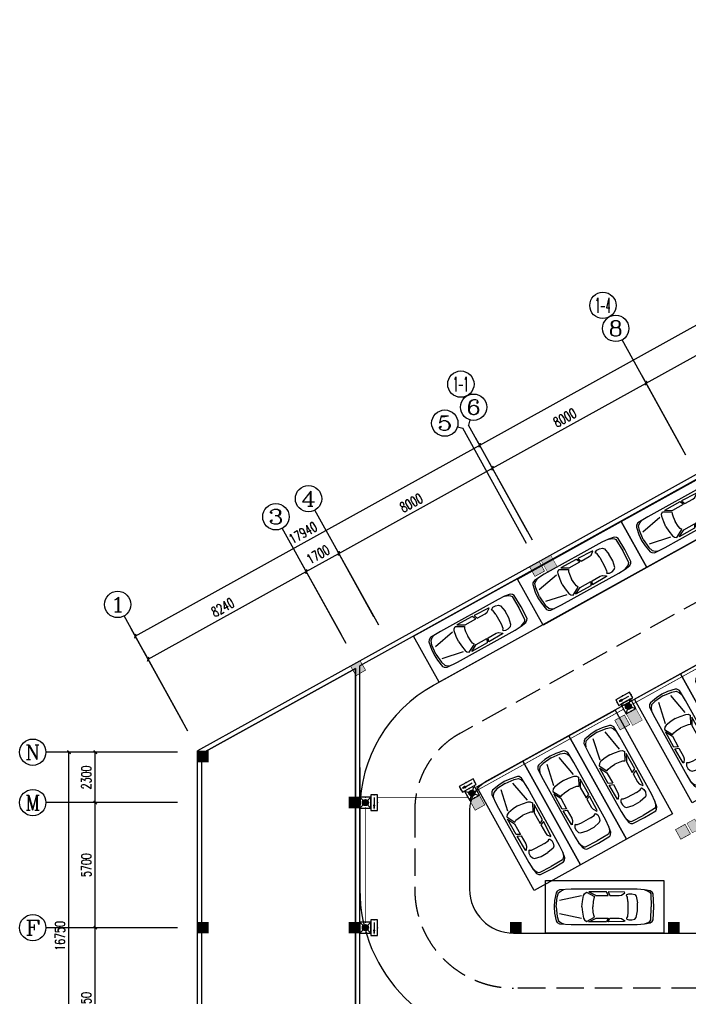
# Model space of a CAD drawing. Extents: x -6243262 to 3079315, y -2914302 to 172723.
# Drawn here: x -2512779 to -2482268, y -992427 to -947853 of the extents above; entities that cross this region are included whole.
import ezdxf
from ezdxf.enums import TextEntityAlignment as Align

# ---------------------------------------------------------------- set-up
doc = ezdxf.new("R2010")
doc.units = 0
doc.header["$LTSCALE"] = 1000
doc.linetypes.add('DASH', pattern=[0.35, 0.25, -0.1])
for name, color, linetype in [('0-柱2', 6, 'Continuous'), ('0-柱网', 2, 'Continuous'), ('0-道路', 4, 'Continuous'), ('AXIS', 3, 'Continuous'), ('AXIS_TEXT', 7, 'Continuous'), ('EQUIP-应急', 3, 'Continuous'), ('lh', 114, 'Continuous'), ('WALL', 9, 'Continuous'), ('WIRE-应急', 1, 'DASH')]:
    doc.layers.add(name, color=color, linetype=linetype)
doc.layers.add('车位', color=252, linetype='Continuous', lineweight=5)
doc.styles.add('_TCH_AXIS', font='COMPLEX', dxfattribs={"bigfont": 'GBCBIG'})
doc.styles.add('_TCH_DIM_T3', font='SIMPLEX', dxfattribs={"width": 0.705882, "bigfont": 'GBCBIG'})
doc.styles.add('_TEL_DIM', font='SIMPLEX', dxfattribs={"width": 0.8, "height": 3.5, "bigfont": 'HZTXT'})
doc.styles.add('COMPLEX', font='COMPLEX')
doc.dimstyles.new('_TCH_ARCH&&150', dxfattribs={"dimtxt": 446.25, "dimasz": 150, "dimexe": 375, "dimexo": 450, "dimgap": 189.375, "dimtad": 1, "dimdec": 0, "dimzin": 0, "dimdsep": 46, "dimtxsty": '_TCH_DIM_T3', "dimblk": 'ARCHTICK', "dimcen": 0.09, "dimclrt": 7, "dimazin": 2, "dimtfac": 1, "dimtdec": 0, "dimtix": 1, "dimtmove": 2, "dimatfit": 3, "dimfxl": 0, "dimtolj": 1, "dimtzin": 0, "dimarcsym": 0})

# ---------------------------------------------------------------- blocks, each defined once
blk = doc.blocks.new('chewei')
at = {"layer": '车位', "color": 0}
for p, q in [((49023, 154737), (49090, 154915)), ((49090, 154915), (49134, 154982)), ((49134, 154982), (49201, 155026)), ((49201, 155026), (49801, 155049)), ((50401, 155026), (49801, 155049)), ((50467, 154982), (50401, 155026)), ((50512, 154915), (50467, 154982)), ((50578, 154737), (50512, 154915)), ((49201, 154160), (49245, 154293)), ((49245, 154293), (49312, 154360)), ((49312, 154360), (49623, 154426)), ((49623, 154426), (49978, 154426)), ((50290, 154360), (49978, 154426)), ((50356, 154293), (50290, 154360)), ((50401, 154160), (50356, 154293)), ((49134, 153826), (49112, 153093)), ((49156, 153849), (49134, 153826)), ((49267, 153693), (49156, 153849)), ((49201, 154026), (49201, 154160)), ((49245, 153938), (49201, 154026)), ((49267, 153915), (49245, 153938)), ((49290, 153915), (49267, 153915)), ((49312, 153938), (49290, 153915)), ((49356, 153960), (49312, 153938)), ((49556, 153982), (49356, 153960)), ((50045, 153982), (49556, 153982)), ((50045, 153982), (50245, 153960)), ((50245, 153960), (50290, 153938)), ((50290, 153938), (50312, 153915)), ((50312, 153915), (50334, 153915)), ((50334, 153915), (50356, 153938)), ((50334, 153693), (50445, 153849)), ((50356, 153938), (50401, 154026)), ((50401, 154026), (50401, 154160)), ((50445, 153849), (50467, 153826)), ((50467, 153826), (50490, 153093)), ((49290, 153582), (49267, 153693)), ((49290, 153160), (49290, 153582)), ((50312, 153582), (50334, 153693)), ((50312, 153160), (50312, 153582)), ((49112, 153093), (49290, 153160)), ((49290, 153093), (49112, 153004)), ((49112, 153004), (49112, 152204)), ((49290, 152538), (49290, 153093)), ((50490, 153093), (50312, 153160)), ((50312, 153093), (50490, 153004)), ((50312, 152538), (50312, 153093)), ((50490, 153004), (50490, 152204)), ((49112, 152204), (49290, 152538)), ((49134, 152093), (49334, 152471)), ((49334, 152471), (49423, 152427)), ((50267, 152471), (50178, 152427)), ((50467, 152093), (50267, 152471)), ((50490, 152204), (50312, 152538)), ((49201, 152004), (49134, 152093)), ((49290, 151960), (49201, 152004)), ((49423, 152427), (49556, 152404)), ((49556, 152404), (49801, 152382)), ((50045, 152404), (49801, 152382)), ((50178, 152427), (50045, 152404)), ((50312, 151960), (50401, 152004)), ((50401, 152004), (50467, 152093)), ((49556, 151916), (49290, 151960)), ((49490, 150871), (49290, 151871)), ((49801, 151893), (49556, 151916)), ((49801, 151893), (50045, 151916)), ((50045, 151916), (50312, 151960)), ((50112, 150871), (50312, 151871)), ((49067, 150938), (49023, 151049)), ((49156, 150827), (49067, 150938)), ((49356, 150760), (49156, 150827)), ((49801, 150716), (49356, 150760)), ((49801, 150716), (50245, 150760)), ((50245, 150760), (50445, 150827)), ((50445, 150827), (50534, 150938)), ((50534, 150938), (50578, 151049))]:
    blk.add_line(p, q, dxfattribs=at)
for points in [[(48601, 150227), (51001, 150227), (51001, 155627), (48601, 155627)], [(50578, 154737), (50601, 154404), (50601, 151404), (50578, 150871), (50512, 150760), (50445, 150716), (50090, 150649), (49801, 150627), (49512, 150649), (49156, 150716), (49090, 150760), (49023, 150871), (49001, 151404), (49001, 154404), (49023, 154737), (49067, 155004), (49134, 155093), (49201, 155137), (49801, 155160), (50401, 155137), (50467, 155093), (50534, 155004)]]:
    blk.add_lwpolyline(points, close=True, dxfattribs=at)
blk = doc.blocks.new('0-柱2')
at = {"layer": '0-柱2'}
h = blk.add_hatch(color=0, dxfattribs=at)
h.dxf.hatch_style = 1
h.paths.add_polyline_path([(15131, 34999), (15568, 35241), (15811, 34804), (15373, 34562)])
h = blk.add_hatch(color=0, dxfattribs=at)
h.dxf.hatch_style = 1
h.paths.add_polyline_path([(6975, 30467), (7405, 30722), (7660, 30292), (7231, 30037)])
h = blk.add_hatch(color=0, dxfattribs=at)
h.dxf.hatch_style = 1
h.paths.add_polyline_path([(19011, 28003), (19448, 28245), (19691, 27808), (19254, 27566)])
h = blk.add_hatch(color=0, dxfattribs=at)
h.dxf.hatch_style = 1
h.paths.add_polyline_path([(0, 26606), (500, 26606), (500, 26106), (0, 26106)])
h = blk.add_hatch(color=0, dxfattribs=at)
h.dxf.hatch_style = 1
h.paths.add_polyline_path([(12409, 24341), (12846, 24583), (13088, 24146), (12651, 23904)])
h = blk.add_hatch(color=0, dxfattribs=at)
h.dxf.hatch_style = 1
h.paths.add_polyline_path([(6900, 24500), (7400, 24500), (7400, 24000), (6900, 24000)])
h = blk.add_hatch(color=0, dxfattribs=at)
h.dxf.hatch_style = 1
h.paths.add_polyline_path([(21776, 23018), (22213, 23261), (22456, 22824), (22018, 22581)])
h = blk.add_hatch(color=0, dxfattribs=at)
h.dxf.hatch_style = 1
h.paths.add_polyline_path([(0, 18800), (500, 18800), (500, 18300), (0, 18300)])
h = blk.add_hatch(color=0, dxfattribs=at)
h.dxf.hatch_style = 1
h.paths.add_polyline_path([(6900, 18800), (7400, 18800), (7400, 18300), (6900, 18300)])
h = blk.add_hatch(color=0, dxfattribs=at)
h.dxf.hatch_style = 1
h.paths.add_polyline_path([(14250, 18800), (14750, 18800), (14750, 18300), (14250, 18300)])
h = blk.add_hatch(color=0, dxfattribs=at)
h.dxf.hatch_style = 1
h.paths.add_polyline_path([(21450, 18800), (21950, 18800), (21950, 18300), (21450, 18300)])
at = {"layer": '0-柱2', "color": 0, "const_width": 30}
for points in [[(15131, 34999), (15568, 35241), (15811, 34804), (15373, 34562)], [(6975, 30467), (7405, 30722), (7660, 30292), (7231, 30037)], [(19011, 28003), (19448, 28245), (19691, 27808), (19254, 27566)], [(0, 26606), (500, 26606), (500, 26106), (0, 26106)], [(12409, 24341), (12846, 24583), (13088, 24146), (12651, 23904)], [(6900, 24500), (7400, 24500), (7400, 24000), (6900, 24000)], [(21776, 23018), (22213, 23261), (22456, 22824), (22018, 22581)], [(0, 18800), (500, 18800), (500, 18300), (0, 18300)], [(6900, 18800), (7400, 18800), (7400, 18300), (6900, 18300)], [(14250, 18800), (14750, 18800), (14750, 18300), (14250, 18300)], [(21450, 18800), (21950, 18800), (21950, 18300), (21450, 18300)]]:
    blk.add_lwpolyline(points, close=True, dxfattribs=at)
blk = doc.blocks.new('1#柱网')
at = {"layer": '0-柱网'}
for points in [[(494005, 93967), (494005, 93367), (494505, 93367), (494505, 93967)], [(494005, 85967), (494005, 85367), (494505, 85367), (494505, 85967)], [(494005, 80267), (494005, 79767), (494405, 79767), (494405, 80267)]]:
    blk.add_hatch(color=0, dxfattribs=at).paths.add_polyline_path(points)
at = {"layer": '0-柱网', "color": 0, "const_width": 20}
for points in [[(494005, 93967), (494005, 93367), (494505, 93367), (494505, 93967), (494005, 93967)], [(494005, 85967), (494005, 85367), (494505, 85367), (494505, 85967), (494005, 85967)], [(494005, 80267), (494005, 79767), (494405, 79767), (494405, 80267), (494005, 80267)]]:
    blk.add_lwpolyline(points, dxfattribs=at)
blk = doc.blocks.new('_AXISO')
at = {"color": 0}
blk.add_circle((0, 0), 0.5, dxfattribs=at)
at = {"layer": 'AXIS_TEXT', "color": 0, "style": 'COMPLEX', "width": 1.041667}
blk.add_attdef('A', text='', height=0.56, dxfattribs=at).set_placement((-0.25, -0.28), (0.25, -0.28), align=Align.FIT)
blk = doc.blocks.new('_ArchTick')
at = {"color": 0, "linetype": 'ByBlock', "const_width": 0.4}
blk.add_lwpolyline([(-0.5, -0.5), (0.5, 0.5)], dxfattribs=at)
blk = doc.blocks.new('*D444')
at = {"layer": 'AXIS', "color": 0, "lineweight": -2, "transparency": 16777216}
for p, q in [((1158579, -1121835), (1153704, -1121835)), ((1154079, -1138584), (1154079, -1121835)), ((1158579, -1138584), (1153704, -1138584))]:
    blk.add_line(p, q, dxfattribs=at)
at = {"layer": 'Defpoints', "color": 0, "transparency": 16777216}
for p in [(1154079, -1121835), (1159029, -1121835), (1159029, -1138584)]:
    blk.add_point(p, dxfattribs=at)
at = {"layer": 'AXIS', "color": 0, "lineweight": -2, "transparency": 16777216, "xscale": 150, "yscale": 150, "zscale": 150}
for p, rotation in [((1154079, -1121835), 90), ((1154079, -1138584), 270)]:
    blk.add_blockref('_ArchTick', p, dxfattribs=dict(at, rotation=rotation))
at = {"layer": 'AXIS', "color": 7, "transparency": 16777216, "insert": (1153666, -1130210), "char_height": 446.2, "attachment_point": 5, "rotation": 90, "style": '_TCH_DIM_T3'}
blk.add_mtext('\\A1;16750', dxfattribs=at)
blk = doc.blocks.new('*D449')
at = {"layer": 'AXIS', "color": 0, "lineweight": -2, "transparency": 16777216}
for p, q in [((1158579, -1129834), (1154904, -1129834)), ((1155279, -1136784), (1155279, -1129834)), ((1158579, -1136784), (1154904, -1136784))]:
    blk.add_line(p, q, dxfattribs=at)
at = {"layer": 'Defpoints', "color": 0, "transparency": 16777216}
for p in [(1155279, -1129834), (1159029, -1129834), (1159029, -1136784)]:
    blk.add_point(p, dxfattribs=at)
at = {"layer": 'AXIS', "color": 0, "lineweight": -2, "transparency": 16777216, "xscale": 150, "yscale": 150, "zscale": 150}
for p, rotation in [((1155279, -1129834), 90), ((1155279, -1136784), 270)]:
    blk.add_blockref('_ArchTick', p, dxfattribs=dict(at, rotation=rotation))
at = {"layer": 'AXIS', "color": 7, "transparency": 16777216, "insert": (1154866, -1133309), "char_height": 446.2, "attachment_point": 5, "rotation": 90, "style": '_TCH_DIM_T3'}
blk.add_mtext('\\A1;6950', dxfattribs=at)
blk = doc.blocks.new('*D450')
at = {"layer": 'AXIS', "color": 0, "lineweight": -2, "transparency": 16777216}
for p, q in [((1158579, -1124134), (1154904, -1124134)), ((1155279, -1129834), (1155279, -1124134)), ((1158579, -1129834), (1154904, -1129834))]:
    blk.add_line(p, q, dxfattribs=at)
at = {"layer": 'Defpoints', "color": 0, "transparency": 16777216}
for p in [(1155279, -1124134), (1159029, -1124134), (1159029, -1129834)]:
    blk.add_point(p, dxfattribs=at)
at = {"layer": 'AXIS', "color": 0, "lineweight": -2, "transparency": 16777216, "xscale": 150, "yscale": 150, "zscale": 150}
for p, rotation in [((1155279, -1124134), 90), ((1155279, -1129834), 270)]:
    blk.add_blockref('_ArchTick', p, dxfattribs=dict(at, rotation=rotation))
at = {"layer": 'AXIS', "color": 7, "transparency": 16777216, "insert": (1154866, -1126984), "char_height": 446.2, "attachment_point": 5, "rotation": 90, "style": '_TCH_DIM_T3'}
blk.add_mtext('\\A1;5700', dxfattribs=at)
blk = doc.blocks.new('*D451')
at = {"layer": 'AXIS', "color": 0, "lineweight": -2, "transparency": 16777216}
for p, q in [((1158579, -1121835), (1154904, -1121835)), ((1155279, -1124134), (1155279, -1121835)), ((1158579, -1124134), (1154904, -1124134))]:
    blk.add_line(p, q, dxfattribs=at)
at = {"layer": 'Defpoints', "color": 0, "transparency": 16777216}
for p in [(1155279, -1121835), (1159029, -1121835), (1159029, -1124134)]:
    blk.add_point(p, dxfattribs=at)
at = {"layer": 'AXIS', "color": 0, "lineweight": -2, "transparency": 16777216, "xscale": 150, "yscale": 150, "zscale": 150}
for p, rotation in [((1155279, -1121835), 90), ((1155279, -1124134), 270)]:
    blk.add_blockref('_ArchTick', p, dxfattribs=dict(at, rotation=rotation))
at = {"layer": 'AXIS', "color": 7, "transparency": 16777216, "insert": (1154866, -1122985), "char_height": 446.2, "attachment_point": 5, "rotation": 90, "style": '_TCH_DIM_T3'}
blk.add_mtext('\\A1;2300', dxfattribs=at)
blk = doc.blocks.new('*D461')
at = {"layer": 'AXIS', "color": 0, "lineweight": -2, "transparency": 16777216}
for p, q in [((1172786, -1107843), (1207765, -1088441)), ((1209948, -1092376), (1207583, -1088113)), ((1174968, -1111778), (1172604, -1107515))]:
    blk.add_line(p, q, dxfattribs=at)
at = {"layer": 'Defpoints', "color": 0, "transparency": 16777216}
for p in [(1207765, -1088441), (1210166, -1092770), (1175187, -1112172)]:
    blk.add_point(p, dxfattribs=at)
at = {"layer": 'AXIS', "color": 0, "lineweight": -2, "transparency": 16777216, "xscale": 150, "yscale": 150, "zscale": 150}
for p, rotation in [((1207765, -1088441), 29.01544279745686), ((1172786, -1107843), 209.0154427974569)]:
    blk.add_blockref('_ArchTick', p, dxfattribs=dict(at, rotation=rotation))
at = {"layer": 'AXIS', "color": 7, "transparency": 16777216, "insert": (1190075, -1097781), "char_height": 446.2, "attachment_point": 5, "rotation": 29.0154, "style": '_TCH_DIM_T3'}
blk.add_mtext('\\A1;40000', dxfattribs=at)
blk = doc.blocks.new('*D462')
at = {"layer": 'AXIS', "color": 0, "lineweight": -2, "transparency": 16777216}
for p, q in [((1174968, -1111778), (1172604, -1107515)), ((1157097, -1116545), (1172786, -1107843)), ((1159280, -1120480), (1156915, -1116217))]:
    blk.add_line(p, q, dxfattribs=at)
at = {"layer": 'Defpoints', "color": 0, "transparency": 16777216}
for p in [(1172786, -1107843), (1175187, -1112172), (1159498, -1120873)]:
    blk.add_point(p, dxfattribs=at)
at = {"layer": 'AXIS', "color": 0, "lineweight": -2, "transparency": 16777216, "xscale": 150, "yscale": 150, "zscale": 150}
for p, rotation in [((1172786, -1107843), 29.01544279745711), ((1157097, -1116545), 209.0154427974571)]:
    blk.add_blockref('_ArchTick', p, dxfattribs=dict(at, rotation=rotation))
at = {"layer": 'AXIS', "color": 7, "transparency": 16777216, "insert": (1164741, -1111833), "char_height": 446.2, "attachment_point": 5, "rotation": 29.0154, "style": '_TCH_DIM_T3'}
blk.add_mtext('\\A1;17940', dxfattribs=at)
blk = doc.blocks.new('*D468')
at = {"layer": 'AXIS', "color": 0, "lineweight": -2, "transparency": 16777216}
for p, q in [((1188960, -1104017), (1187178, -1100804)), ((1180364, -1105012), (1187360, -1101131)), ((1181964, -1107898), (1180182, -1104684))]:
    blk.add_line(p, q, dxfattribs=at)
at = {"layer": 'Defpoints', "color": 0, "transparency": 16777216}
for p in [(1187360, -1101131), (1189178, -1104411), (1182183, -1108291)]:
    blk.add_point(p, dxfattribs=at)
at = {"layer": 'AXIS', "color": 0, "lineweight": -2, "transparency": 16777216, "xscale": 150, "yscale": 150, "zscale": 150}
for p, rotation in [((1187360, -1101131), 29.01544279745719), ((1180364, -1105012), 209.0154427974572)]:
    blk.add_blockref('_ArchTick', p, dxfattribs=dict(at, rotation=rotation))
at = {"layer": 'AXIS', "color": 7, "transparency": 16777216, "insert": (1183661, -1102711), "char_height": 446.2, "attachment_point": 5, "rotation": 29.0154, "style": '_TCH_DIM_T3'}
blk.add_mtext('\\A1;8000', dxfattribs=at)
blk = doc.blocks.new('*D469')
at = {"layer": 'AXIS', "color": 0, "lineweight": -2, "transparency": 16777216}
for p, q in [((1181964, -1107898), (1180182, -1104684)), ((1173368, -1108892), (1180364, -1105012)), ((1174968, -1111778), (1173186, -1108564))]:
    blk.add_line(p, q, dxfattribs=at)
at = {"layer": 'Defpoints', "color": 0, "transparency": 16777216}
for p in [(1180364, -1105012), (1182183, -1108291), (1175187, -1112172)]:
    blk.add_point(p, dxfattribs=at)
at = {"layer": 'AXIS', "color": 0, "lineweight": -2, "transparency": 16777216, "xscale": 150, "yscale": 150, "zscale": 150}
for p, rotation in [((1180364, -1105012), 29.01544279745653), ((1173368, -1108892), 209.0154427974565)]:
    blk.add_blockref('_ArchTick', p, dxfattribs=dict(at, rotation=rotation))
at = {"layer": 'AXIS', "color": 7, "transparency": 16777216, "insert": (1176666, -1106591), "char_height": 446.2, "attachment_point": 5, "rotation": 29.0154, "style": '_TCH_DIM_T3'}
blk.add_mtext('\\A1;8000', dxfattribs=at)
blk = doc.blocks.new('*D470')
at = {"layer": 'AXIS', "color": 0, "lineweight": -2, "transparency": 16777216}
for p, q in [((1166372, -1112773), (1173368, -1108892)), ((1174968, -1111778), (1173186, -1108564)), ((1167972, -1115658), (1166190, -1112445))]:
    blk.add_line(p, q, dxfattribs=at)
at = {"layer": 'Defpoints', "color": 0, "transparency": 16777216}
for p in [(1173368, -1108892), (1175187, -1112172), (1168191, -1116052)]:
    blk.add_point(p, dxfattribs=at)
at = {"layer": 'AXIS', "color": 0, "lineweight": -2, "transparency": 16777216, "xscale": 150, "yscale": 150, "zscale": 150}
for p, rotation in [((1173368, -1108892), 29.01544279745712), ((1166372, -1112773), 209.0154427974571)]:
    blk.add_blockref('_ArchTick', p, dxfattribs=dict(at, rotation=rotation))
at = {"layer": 'AXIS', "color": 7, "transparency": 16777216, "insert": (1169670, -1110472), "char_height": 446.2, "attachment_point": 5, "rotation": 29.0154, "style": '_TCH_DIM_T3'}
blk.add_mtext('\\A1;8000', dxfattribs=at)
blk = doc.blocks.new('*D471')
at = {"layer": 'AXIS', "color": 0, "lineweight": -2, "transparency": 16777216}
for p, q in [((1167972, -1115658), (1166190, -1112445)), ((1164885, -1113597), (1166372, -1112773)), ((1166486, -1116483), (1164703, -1113269))]:
    blk.add_line(p, q, dxfattribs=at)
at = {"layer": 'Defpoints', "color": 0, "transparency": 16777216}
for p in [(1166372, -1112773), (1168191, -1116052), (1166704, -1116876)]:
    blk.add_point(p, dxfattribs=at)
at = {"layer": 'AXIS', "color": 0, "lineweight": -2, "transparency": 16777216, "xscale": 150, "yscale": 150, "zscale": 150}
for p, rotation in [((1166372, -1112773), 29.01544279746464), ((1164885, -1113597), 209.0154427974647)]:
    blk.add_blockref('_ArchTick', p, dxfattribs=dict(at, rotation=rotation))
at = {"layer": 'AXIS', "color": 7, "transparency": 16777216, "insert": (1165428, -1112824), "char_height": 446.2, "attachment_point": 5, "rotation": 29.0154, "style": '_TCH_DIM_T3'}
blk.add_mtext('\\A1;1700', dxfattribs=at)
blk = doc.blocks.new('*D472')
at = {"layer": 'AXIS', "color": 0, "lineweight": -2, "transparency": 16777216}
for p, q in [((1166486, -1116483), (1164703, -1113269)), ((1157679, -1117594), (1164885, -1113597)), ((1159280, -1120480), (1157497, -1117266))]:
    blk.add_line(p, q, dxfattribs=at)
at = {"layer": 'Defpoints', "color": 0, "transparency": 16777216}
for p in [(1164885, -1113597), (1166704, -1116876), (1159498, -1120873)]:
    blk.add_point(p, dxfattribs=at)
at = {"layer": 'AXIS', "color": 0, "lineweight": -2, "transparency": 16777216, "xscale": 150, "yscale": 150, "zscale": 150}
for p, rotation in [((1164885, -1113597), 29.01544279745632), ((1157679, -1117594), 209.0154427974564)]:
    blk.add_blockref('_ArchTick', p, dxfattribs=dict(at, rotation=rotation))
at = {"layer": 'AXIS', "color": 7, "transparency": 16777216, "insert": (1161082, -1115235), "char_height": 446.2, "attachment_point": 5, "rotation": 29.0154, "style": '_TCH_DIM_T3'}
blk.add_mtext('\\A1;8240', dxfattribs=at)
blk = doc.blocks.new('$equip$00002604')
blk.add_hatch(color=256).paths.add_polyline_path([(0.275, 0.5, 1), (-0.274, 0.5, 1)])
for p, q in [((-0.429, 0.929), (-0.194, 0.694)), ((0.194, 0.694), (0.429, 0.929)), ((-0.429, 0.071), (-0.194, 0.306)), ((0.194, 0.306), (0.429, 0.071))]:
    blk.add_line(p, q)
at = {"const_width": 0.04}
blk.add_lwpolyline([(-0.5, 1), (-0.5, 0), (0.5, 0), (0.5, 1), (-0.5, 1), (-0.5, 0)], dxfattribs=at)
blk.add_lwpolyline([(-0.5, 1), (-0.5, 0), (0.5, 0), (0.5, 1)], close=True)
blk.add_circle((0, 0.5), 0.275)
for p in [(0, 1), (-0.5, 0.5), (0, 0), (0.5, 0.5)]:
    blk.add_point(p)
at = {"color": 7, "style": '_TEL_DIM', "flags": 1}
blk.add_attdef('A', text='', height=0.000025, dxfattribs=at).set_placement((0, 0), align=Align.MIDDLE_CENTER)
blk = doc.blocks.new('$equip$00002541')
blk.add_hatch(color=256).paths.add_polyline_path([(-0.24, 0.372), (-0.528, 0.3), (-0.24, 0.228)])
for p, q in [((-0.72, 0.6), (-0.72, 0)), ((0.72, 0.6), (-0.72, 0.6)), ((-0.72, 0), (0.72, 0)), ((-0.24, 0.372), (-0.528, 0.3)), ((-0.528, 0.3), (-0.24, 0.228)), ((-0.24, 0.372), (-0.24, 0.228)), ((0.72, 0), (0.72, 0.6))]:
    blk.add_line(p, q)
at = {"color": 7}
blk.add_line((-0.48, 0.3), (0.48, 0.3), dxfattribs=at)
at = {"const_width": 0.04}
blk.add_lwpolyline([(-0.72, 0.6), (-0.72, 0), (0.72, 0), (0.72, 0.6), (-0.72, 0.6), (-0.72, 0)], dxfattribs=at)
for p in [(-0.72, 0.3), (0, 0.6), (0, 0), (0.72, 0.3)]:
    blk.add_point(p)
at = {"color": 7, "style": '_TEL_DIM', "flags": 1}
blk.add_attdef('A', text='', height=0.00002, dxfattribs=at).set_placement((0, 0), align=Align.MIDDLE_CENTER)
blk = doc.blocks.new('$equip$00002540')
blk.add_hatch(color=256).paths.add_polyline_path([(0.24, 0.372), (0.24, 0.228), (0.528, 0.3)])
for p, q in [((-0.72, 0.6), (-0.72, 0)), ((0.72, 0.6), (-0.72, 0.6)), ((-0.72, 0), (0.72, 0)), ((0.24, 0.372), (0.24, 0.228)), ((0.528, 0.3), (0.24, 0.372)), ((0.24, 0.228), (0.528, 0.3)), ((0.72, 0), (0.72, 0.6))]:
    blk.add_line(p, q)
at = {"color": 7}
blk.add_line((-0.48, 0.3), (0.48, 0.3), dxfattribs=at)
at = {"const_width": 0.04}
blk.add_lwpolyline([(-0.72, 0.6), (-0.72, 0), (0.72, 0), (0.72, 0.6), (-0.72, 0.6), (-0.72, 0)], dxfattribs=at)
for p in [(-0.72, 0.3), (0, 0.6), (0, 0), (0.72, 0.3)]:
    blk.add_point(p)
at = {"color": 7, "style": '_TEL_DIM', "flags": 1}
blk.add_attdef('A', text='', height=0.00002, dxfattribs=at).set_placement((0, 0), align=Align.MIDDLE_CENTER)
blk = doc.blocks.new('43242')
at = {"color": 8}
blk.add_lwpolyline([(1161128.8, -1147984.4), (1160128.8, -1147984.4), (1160128.8, -1121895.7), (1167128.8, -1118013.1), (1167128.8, -1136384.4), (1166828.8, -1136384.4), (1166828.8, -1140484.4), (1161128.8, -1140484.4)], close=True, dxfattribs=at)
blk.add_lwpolyline([(1167328.8, -1122537.3), (1167328.8, -1129007.5)], dxfattribs=at)
at = {"layer": '0-道路', "color": 8}
for p, q in [((1198298.1, -1103469.1), (1170592.7, -1118836.3)), ((1199689.9, -1108414.8), (1173101.2, -1123162.5)), ((1167328.8, -1124474.3), (1167328.8, -1128084.4)), ((1172328.8, -1124474.3), (1172328.8, -1128084.4)), ((1174328.8, -1130084.4), (1187417.1, -1130084.4))]:
    blk.add_line(p, q, dxfattribs=at)
for centre, radius, start, end in [((1173828.8, -1124474.3), 6500, 119.01544, 180), ((1173828.8, -1124474.3), 1500, 119.01544, 180), ((1174328.8, -1128084.4), 7000, 180, 270), ((1174328.8, -1128084.4), 2000, 180, 270)]:
    blk.add_arc(centre, radius, start, end, dxfattribs=at)
at = {"layer": 'AXIS', "color": 8}
for p, q in [((1182182.5, -1108291.1), (1179272.3, -1103044.2)), ((1172344.8, -1106685.7), (1172276.3, -1106924.6)), ((1171775.1, -1107001.7), (1172014, -1107070.1)), ((1174924.3, -1112317), (1172014, -1107070.1)), ((1175186.6, -1112171.5), (1172276.3, -1106924.6)), ((1168190.7, -1116051.9), (1165280.4, -1110804.9)), ((1166704.1, -1116876.5), (1163793.8, -1111629.5)), ((1159498.3, -1120873.2), (1156588, -1115626.3)), ((1159028.8, -1121834.9), (1153028.8, -1121834.9)), ((1159028.8, -1124134.4), (1153028.8, -1124134.4)), ((1159028.8, -1129834.4), (1153028.8, -1129834.4))]:
    blk.add_line(p, q, dxfattribs=at)
for centre in [(1178399.2, -1101470.1), (1171928, -1105059.5)]:
    blk.add_circle(centre, 600, dxfattribs=at)
at = {"layer": 'lh', "color": 8, "linetype": 'DASH', "ltscale": 5}
for p, q in [((1198477.3, -1106228.6), (1171805.3, -1121022.5)), ((1169828.8, -1124474.3), (1169828.8, -1128084.4)), ((1219528.1, -1132584.4), (1174328.7, -1132584.4))]:
    blk.add_line(p, q, dxfattribs=at)
for centre, radius, start, end in [((1173828.8, -1124474.3), 4000, 119.01544, 180), ((1174328.8, -1128084.4), 4500, 180, 270)]:
    blk.add_arc(centre, radius, start, end, dxfattribs=at)
at = {"layer": 'WALL', "color": 8}
for p, q in [((1210651.2, -1093644.2), (1167180.3, -1117755.9)), ((1210748.2, -1093819.1), (1167328.8, -1117902.2)), ((1167180.3, -1117755.9), (1159928.8, -1121778)), ((1167128.8, -1118013.1), (1160128.8, -1121895.7)), ((1167128.8, -1136784.4), (1167128.8, -1118013.1)), ((1167328.8, -1136784.4), (1167328.8, -1117902.2)), ((1159928.8, -1140484.4), (1159928.8, -1121778)), ((1160128.8, -1140584.4), (1160128.8, -1121895.7))]:
    blk.add_line(p, q, dxfattribs=at)
at = {"layer": '0-柱2', "color": 8}
blk.add_blockref('0-柱2', (1159928.8, -1148384.4), dxfattribs=at)
at = {"layer": '0-柱网', "color": 8, "rotation": 29.01544279361993}
blk.add_blockref('1#柱网', (789160.6, -1434882.6), dxfattribs=at)
at = {"layer": 'AXIS', "color": 8}
ref = blk.add_blockref('_AXISO', (1178981.2, -1102519.5), dxfattribs=dict(at, xscale=1200, yscale=1200, zscale=1200))
ref.add_attrib('A', '8', dxfattribs={"layer": 'AXIS_TEXT', "color": 8, "height": 678.8, "style": '_TCH_AXIS', "width": 1.5}).set_placement((1178641.8, -1102858.9), (1179320.6, -1102858.9), align=Align.FIT)
ref = blk.add_blockref('_AXISO', (1172510, -1106108.9), dxfattribs=dict(at, xscale=1200, yscale=1200, zscale=1200))
ref.add_attrib('A', '6', dxfattribs={"layer": 'AXIS_TEXT', "color": 8, "height": 678.8, "style": '_TCH_AXIS', "width": 1.5}).set_placement((1172170.6, -1106448.3), (1172849.4, -1106448.3), align=Align.FIT)
ref = blk.add_blockref('_AXISO', (1171198.3, -1106836.4), dxfattribs=dict(at, xscale=1200, yscale=1200, zscale=1200))
ref.add_attrib('A', '5', dxfattribs={"layer": 'AXIS_TEXT', "color": 8, "height": 678.8, "style": '_TCH_AXIS', "width": 1.5}).set_placement((1170858.9, -1107175.8), (1171537.7, -1107175.8), align=Align.FIT)
ref = blk.add_blockref('_AXISO', (1164989.4, -1110280.2), dxfattribs=dict(at, xscale=1200, yscale=1200, zscale=1200))
ref.add_attrib('A', '4', dxfattribs={"layer": 'AXIS_TEXT', "color": 8, "height": 678.8, "style": '_TCH_AXIS', "width": 1.3125}).set_placement((1164650, -1110619.7), (1165328.8, -1110619.7), align=Align.FIT)
ref = blk.add_blockref('_AXISO', (1163502.8, -1111104.8), dxfattribs=dict(at, xscale=1200, yscale=1200, zscale=1200))
ref.add_attrib('A', '3', dxfattribs={"layer": 'AXIS_TEXT', "color": 8, "height": 678.8, "style": '_TCH_AXIS', "width": 1.5}).set_placement((1163163.4, -1111444.2), (1163842.2, -1111444.2), align=Align.FIT)
ref = blk.add_blockref('_AXISO', (1156297, -1115101.6), dxfattribs=dict(at, xscale=1200, yscale=1200, zscale=1200))
ref.add_attrib('A', '1', dxfattribs={"layer": 'AXIS_TEXT', "color": 8, "height": 678.8, "style": '_TCH_AXIS', "width": 2.333333}).set_placement((1155957.6, -1115441), (1156636.4, -1115441), align=Align.FIT)
ref = blk.add_blockref('_AXISO', (1152428.8, -1121834.9), dxfattribs=dict(at, xscale=1200, yscale=1200, zscale=1200))
ref.add_attrib('A', 'N', dxfattribs={"layer": 'AXIS_TEXT', "color": 8, "height": 678.8, "style": '_TCH_AXIS', "width": 1.105263}).set_placement((1152089.4, -1122174.3), (1152768.2, -1122174.3), align=Align.FIT)
ref = blk.add_blockref('_AXISO', (1152428.8, -1124134.4), dxfattribs=dict(at, xscale=1200, yscale=1200, zscale=1200))
ref.add_attrib('A', 'M', dxfattribs={"layer": 'AXIS_TEXT', "color": 8, "height": 678.8, "style": '_TCH_AXIS'}).set_placement((1152089.4, -1124473.8), (1152768.2, -1124473.8), align=Align.FIT)
ref = blk.add_blockref('_AXISO', (1152428.8, -1129834.4), dxfattribs=dict(at, xscale=1200, yscale=1200, zscale=1200))
ref.add_attrib('A', 'F', dxfattribs={"layer": 'AXIS_TEXT', "color": 8, "height": 678.8, "style": '_TCH_AXIS', "width": 1.3125}).set_placement((1152089.4, -1130173.8), (1152768.2, -1130173.8), align=Align.FIT)
at = {"layer": '车位', "color": 8, "xscale": -1}
for p, rotation in [((1072704.7, -1228893.2), 299.0697133545411), ((1067984.9, -1231516.9), 299.0697133545411), ((1063252.8, -1234118.3), 299.0697133545411), ((1066570.2, -1010463.1), 209.0154427941068), ((1064471.4, -1011627.2), 209.0154427941068), ((1061483.7, -1013284.4), 209.0154427941068), ((1059384.9, -1014448.5), 209.0154427941068), ((1057286.1, -1015612.6), 209.0154427941068), ((1025552.3, -1178685.1), 269.9999999997307)]:
    blk.add_blockref('chewei', p, dxfattribs=dict(at, rotation=rotation))
at = {"layer": 'AXIS', "color": 7, "style": '_TCH_AXIS'}
for s, width, p, p2 in [('1-4', 0.368421, (1178059.8, -1101809.5), (1178738.6, -1101809.5)), ('1-1', 0.42, (1171588.5, -1105398.9), (1172267.4, -1105398.9))]:
    blk.add_text(s, height=678.82, dxfattribs=dict(at, width=width)).set_placement(p, p2, align=Align.FIT)
at = {"layer": 'AXIS', "color": 8}
for p1, p2, distance, picture, middle in [((1175186.6, -1112171.5), (1210166.2, -1092769.7), 4950, '*D461', (1190075.3, -1097781.2)), ((1182182.5, -1108291.1), (1189178.4, -1104410.8), 3750, '*D468', (1183661.5, -1102710.9)), ((1175186.6, -1112171.5), (1182182.5, -1108291.1), 3750, '*D469', (1176665.6, -1106591.3)), ((1159498.3, -1120873.2), (1175186.6, -1112171.5), 4950, '*D462', (1164741.4, -1111832.9)), ((1168190.7, -1116051.9), (1175186.6, -1112171.5), 3750, '*D470', (1169669.7, -1110471.6)), ((1166704.1, -1116876.5), (1168190.7, -1116051.9), 3750, '*D471', (1165428.4, -1112824.1)), ((1159498.3, -1120873.2), (1166704.1, -1116876.5), 3750, '*D472', (1161082.2, -1115234.8)), ((1159028.7667, -1138584.3665), (1159028.7667, -1121834.8618), 4950, '*D444', (1153666.2667, -1130209.6141)), ((1159028.7667, -1124134.3665), (1159028.7667, -1121834.8618), 3750, '*D451', (1154866.2667, -1122984.6141)), ((1159028.8, -1129834.4), (1159028.8, -1124134.4), 3750, '*D450', (1154866.3, -1126984.4)), ((1159028.8, -1136784.4), (1159028.8, -1129834.4), 3750, '*D449', (1154866.3, -1133309.4))]:
    dim = blk.add_aligned_dim(p1=p1, p2=p2, distance=distance, dimstyle='_TCH_ARCH&&150', dxfattribs=at)
    dim.commit()
    dim.dimension.update_dxf_attribs({"geometry": picture, "text_midpoint": middle})

msp = doc.modelspace()

# ---------------------------------------------------------------- linework, layer by layer
at = {"layer": 'WIRE-应急', "linetype": 'DASH', "const_width": 35}
for points in [[(-2484827.3, -979041.8), (-2478399.8, -975476.7)], [(-2491954.4, -982994.9), (-2485264.5, -979284.3)], [(-2496479, -983325.5), (-2492342.7, -983325.5)], [(-2497029, -988996.9), (-2497029, -983796.9)]]:
    msp.add_lwpolyline(points, dxfattribs=at)

# ---------------------------------------------------------------- block references
msp.add_blockref('43242', (-3664607.8, 140587.5))
at = {"layer": 'EQUIP-应急', "xscale": 500, "yscale": 500, "zscale": 500}
for name, p, rotation in [('$equip$00002541', (-2485167.1, -978944.4), 29.01544279351948), ('$equip$00002604', (-2484924.6, -979381.7), 29.01544279362688), ('$equip$00002541', (-2492294.2, -982897.5), 29.01544279351948), ('$equip$00002604', (-2492051.7, -983334.8), 29.01544279362688), ('$equip$00002540', (-2496779, -983546.9), 270), ('$equip$00002604', (-2497279.1, -983546.9), 270), ('$equip$00002604', (-2497279.1, -989246.9), 270), ('$equip$00002540', (-2496779, -989246.9), 270)]:
    msp.add_blockref(name, p, dxfattribs=dict(at, rotation=rotation))

doc.saveas('drawing.dxf')
